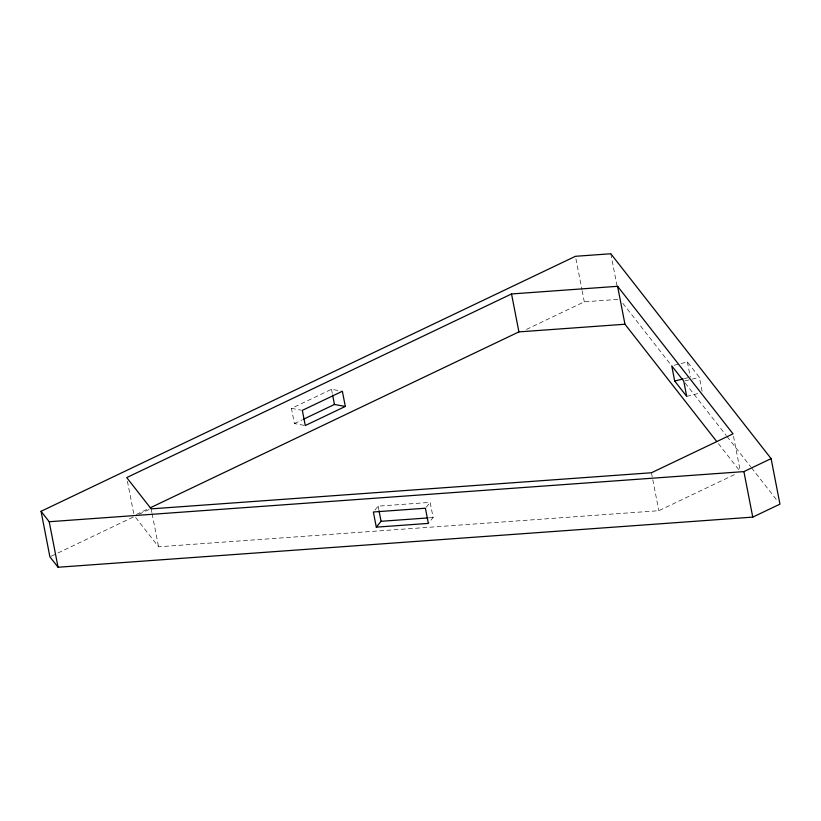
<?xml version="1.0" encoding="UTF-8"?>
<svg xmlns="http://www.w3.org/2000/svg" width="821" height="821" viewBox="0 0 821 821"><rect width="100%" height="100%" fill="white"/><g stroke="black" fill="none" stroke-linecap="round" stroke-linejoin="round"><path stroke-width="0.62" stroke-dasharray="4.11 3.08" d="M374.94 510.036L378.122 506.136L430.163 502.38L433.119 517.548L428.357 523.398M426.202 507.255L430.163 502.38M304.078 425.319L294.411 423.564L291.455 408.396L331.499 389.287L341.167 391.042M294.411 423.564L302.415 419.747M136.399 514.418L149.114 508.353M51.056 556.269L56.834 553.508M57.993 552.954L133.176 517.086M138.965 514.326L149.371 509.359M526.456 329.416L584.295 301.82L618.387 299.367M135.67 517.538L158.556 546.796L658.822 510.703L735.811 473.963M674.154 365.242L687.382 361.958L699.389 377.311L702.345 392.479M684.314 378.625L687.926 377.732M684.96 380.893L690.974 379.405M692.175 379.097L699.389 377.311M686.705 396.369L698.733 393.382M429.301 517.825L433.119 517.548M291.455 408.396L301.122 410.141M622.811 303.308L670.182 363.867M685.186 383.038L726.257 435.52M727.047 436.526L750.733 466.8M751.523 467.816L777.579 501.118M718.416 443.668L738.838 469.766M733.512 436.279L740.162 470.546M687.382 361.958L690.328 377.137M610.803 253.751L617.012 285.739M651.443 472.763L658.822 510.703M575.921 258.759L581.904 289.526M582.14 290.747L584.295 301.82M378.122 506.136L378.799 509.636M331.499 389.287L332.402 393.957M151.187 508.866L151.895 512.53M152.142 513.761L158.556 546.796M127.429 481.26L133.854 514.295"/><path stroke-width="1.23" d="M376.305 527.154L428.357 523.398L425.401 508.23L373.36 511.986L376.305 527.154L381.067 521.304L428.039 517.918M41.05 511.298L575.449 256.306L610.803 253.751L771.104 458.621L779.95 504.145L752.754 517.117L58.055 567.249L49.896 556.823L41.05 511.298L49.209 521.725L58.055 567.249M511.534 293.959L126.711 477.586L151.187 508.866L651.443 472.763L733.03 433.837L617.597 286.303L511.534 293.959L518.913 331.889L150.264 507.799M303.554 419.203L334.445 404.466L345.323 406.436L342.367 391.258L302.333 410.367L305.289 425.535L345.323 406.436M49.209 521.725L743.908 471.603L771.104 458.621M674.698 381.016L686.705 396.369L683.76 381.19L671.742 365.838L674.698 381.016L683.113 378.922M518.913 331.889L624.966 324.233L716.846 441.657M743.908 471.603L752.754 517.117M617.597 286.303L624.966 324.233M379.025 510.806L381.067 521.304M332.628 395.127L334.445 404.466"/></g></svg>
